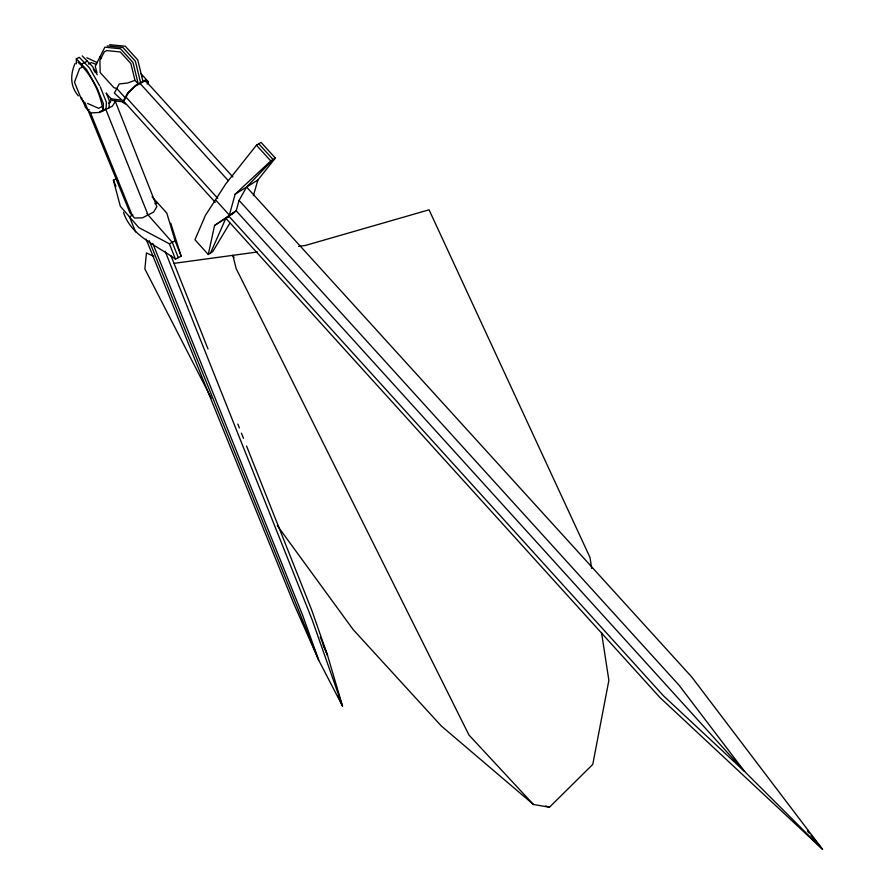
<?xml version="1.0" encoding="UTF-8"?>
<svg xmlns="http://www.w3.org/2000/svg" width="894" height="894" viewBox="0 0 894 894"><rect width="100%" height="100%" fill="white"/><g stroke="black" fill="none" stroke-linecap="round" stroke-linejoin="round"><path stroke-width="1.34" d="M99.592 85.69L89.579 68.045L79.287 57.339L76.325 58.803L86.584 69.531L97.267 88.361L103.425 103.749L103.134 110.767C100.217 92.875 91.87 74.738 77.946 62.144M109.012 107.828L109.37 100.776L106.308 93.077M215.488 199.809L229.356 215.108L235.144 194.188L257.897 179.973L275.374 158.093L261.07 142.403L256.444 145.208L225.78 183.873L205.43 215.365L194.959 239.748L208.28 254.511L214.56 225.456L236.184 210.783L239.078 200.401L246.588 187.036L273.083 159.512L258.757 143.8M74.984 63.608C70.201 74.705 70.145 86.483 78.37 95.881M111.236 99.022L110.387 102.419L108.42 103.402M253.415 195.607L257.897 179.973M210.503 253.069L225.858 218.304L236.184 210.783L744.613 771.5L822.536 849.3L691.677 676.926L246.588 187.036M147.097 84.047L148.348 81.767L141.017 73.699M229.87 223.109L212.705 251.65L208.28 254.511M115.65 101.044L112.387 106.129L99.748 112.465L90.517 112.935L85.533 107.492L81.421 97.424M277.308 525.605L353.13 629.555L441.323 726.006L533.427 804.466L549.464 807.226L592.767 764.404L608.87 680.356L601.528 632.561M235.144 194.188L270.781 160.942L275.374 158.093M229.099 216.113L225.858 218.304L659.906 697.499L822.536 849.3L811.003 835.275M231.255 214.661L234.485 212.481M214.56 225.456L229.21 216.18M217.778 198.379L126.043 97.155L125.093 97.681L116.801 88.528L113.862 87.646L100.173 72.537L99.893 60.49L104.285 51.852L106.688 50.6L120.321 51.964L130.882 63.597L134.983 80.359L127.451 83.053L119.237 83.935L114.376 93.099L120.969 99.223M123.495 212.28C130.993 236.139 157.031 245.492 175.459 259.126L181.136 256.165L170.776 223.232M117.941 180.879L116.131 178.834L113.415 180.208L120.31 206.246L138.76 227.568L169.402 243.805L175.112 240.844L166.809 213.085L152.125 196.836M132.927 215.007L129.44 216.806L135.597 231.87M154.93 203.687L157.243 202.491M99.715 111.716L104.408 109.37M88.014 110.208L89.188 109.627M101.558 106.833L98.619 108.308L87.623 103.469M87.377 61.183L81.421 64.133L82.572 66.994L79.6 68.469L74.481 82.259L81.388 99.156L84.427 102.464M88.517 64.044L91.49 62.58L96.53 64.569M173.894 263.372L257.506 251.974M298.585 246.375L305.435 245.448L429.053 209.811L589.995 557.465L591.672 568.394M109.671 44.7L125.305 46.22L137.765 59.932L142.962 81.354M107.269 45.94L122.903 47.471L135.385 61.205L140.593 82.639L140.112 83.522L228.305 180.666M110.554 98.776L122.601 100.251M123.026 101.849L112.745 100.586L106.207 93.356M545.664 806.008L549.464 807.226M86.83 57.764L97.446 62.725M153.813 256.388L146.448 252.901L144.873 268.982L211.23 398.042M125.439 103.983L122.646 102.218L127.551 93.11L135.486 85.422L145.677 79.879L148.348 81.767M82.248 55.875L92.574 66.569L97.245 74.794M533.427 804.466L469.004 735.08L236.094 268.446L232.853 255.338L234.005 257.651M256.444 145.208L270.781 160.942M232.932 177.001L147.219 82.628L144.839 80.952L135.374 86.103L128.311 92.942L123.785 101.357L215.242 202.301M134.983 80.359L138.224 83.935L132.994 62.479L120.5 48.734L104.866 47.192L95.245 66.167L96.921 72.727M239.078 200.401L679.295 685.508L744.613 771.5L663.437 695.778L228.719 216.002M100.027 56.735L101.536 58.401M146.974 213.722L172.263 242.319L178.297 257.64M807.45 830.962L809.226 833.119M93.222 68.927L95.222 72.436M338.066 695.945L342.525 706.104L327.483 655.157L311.861 610.479L246.565 446.072M323.092 645.088L327.483 655.157L320.253 636.986M84.93 102.642L129.921 212.716L134.547 218.035L142.47 217.834L153.645 212.079L156.841 206.559L114.935 100.407M113.415 180.208L115.941 186.399M90.238 112.197L132.234 215.365M149.108 240.486L318.711 660.208L342.525 706.104L312.084 619.598L165.122 251.203M146.113 239.156L293.78 603.64L318.711 660.208L302.787 615.653L152.762 243.369M148.058 214.951L105.581 108.777L106.073 109.303L106.397 102.262L100.262 86.863M170.989 255.773L208.011 348.984M237.826 424.069L239.368 427.947M241.425 433.132L243.481 438.306M169.402 243.805L175.459 259.126M175.112 240.844L181.136 256.165M142.09 76.515L141.867 75.264M76.325 58.803L76.336 63.787"/></g></svg>
